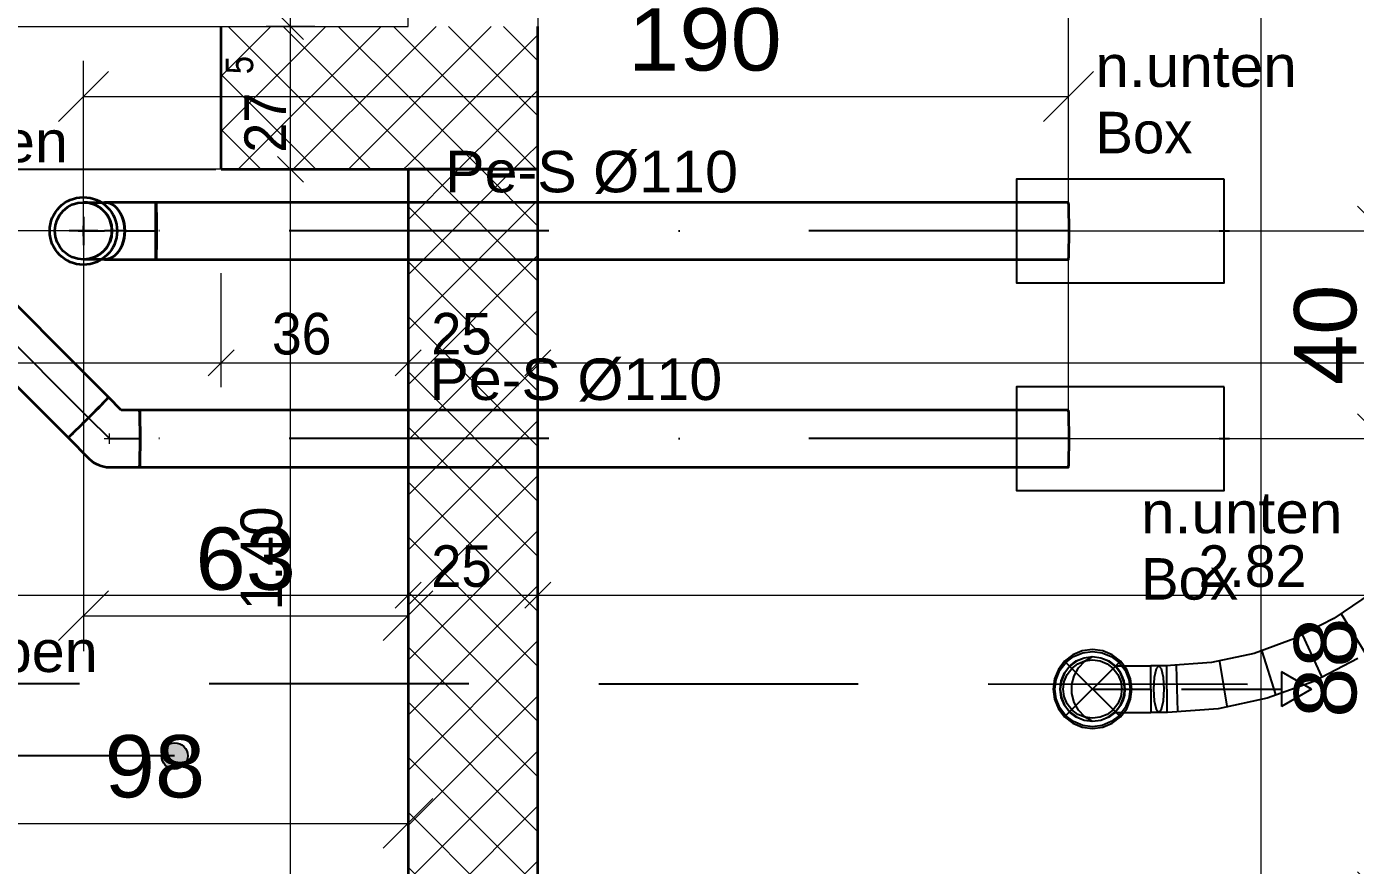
# Model space of a CAD drawing. Header units: millimetres. Extents: x -3497 to 2618, y -1809 to 2456.
# Drawn here: x 128.9 to 384.8, y 771.9 to 933.5 of the extents above; entities that cross this region are included whole.
import ezdxf
from ezdxf.enums import TextEntityAlignment as Align

# ---------------------------------------------------------------- set-up
doc = ezdxf.new("R2010")
doc.units = ezdxf.units.MM
doc.header["$LTSCALE"] = 100
doc.header["$PDMODE"] = 2
doc.header["$PDSIZE"] = 1
for name, pattern in [('DASHDOT', [1, 0.5, -0.25, 0, -0.25]), ('DASHED', [0.75, 0.5, -0.25]), ('HIDDENX2', [0.75, 0.5, -0.25])]:
    doc.linetypes.add(name, pattern=pattern)
for name, color, linetype, true_color in [('00_Anm.FP', 7, 'Continuous', 0x00c0ff), ('10-0.05 Solid', 1, 'Continuous', 0xff0000), ('10-0.10 Punktlinie', 9, 'Continuous', 0x808080), ('20-(100) Aussenwände', 7, 'Continuous', 0xc0c0c0), ('20-Beton', 9, 'Continuous', 0x808080), ('30-Text', 7, 'Continuous', 0xff8000), ('50-Sanitärapparate', 6, 'Continuous', 0xff00ff), ('50-Türen&Fenster', 9, 'Continuous', 0x808080), ('Bemaßung', 3, 'Continuous', 0x00ff00), ('Keine', 7, 'Continuous', 0xff8000), ('Layer242', 7, 'Continuous', 0xc0c0c0)]:
    doc.layers.add(name, color=color, linetype=linetype, true_color=true_color)
doc.layers.add('10-0.05 Strichpunkt', color=7, linetype='Continuous')
doc.styles.add('Arial', font='arial.ttf')
doc.dimstyles.new('ISO-25', dxfattribs={"dimtxt": 2.5, "dimasz": 2.5, "dimexe": 1.25, "dimexo": 0.625, "dimtad": 1, "dimtxsty": 'Standard', "dimcen": 2.5, "dimadec": 0, "dimazin": 0, "dimtfac": 1, "dimtmove": 0, "dimatfit": 3, "dimfxl": 0, "dimarcsym": 0})

# ---------------------------------------------------------------- blocks, each defined once
blk = doc.blocks.new('vER1Sym_110_nNn0234')
at = {"layer": '20-(100) Aussenwände', "color": 7, "linetype": 'DASHDOT', "lineweight": 25}
blk.add_point((359.56, 894.11), dxfattribs=at)
blk = doc.blocks.new('vER2Sym_150_nNn0235')
at = {"layer": '20-(100) Aussenwände', "color": 7, "linetype": 'DASHDOT', "lineweight": 25}
blk.add_point((139.81, 894.11), dxfattribs=at)
blk = doc.blocks.new('vEGuideLine_1385_nNn0236')
at = {"layer": '20-(100) Aussenwände', "color": 16, "linetype": 'Continuous', "lineweight": 13, "true_color": 0x800000}
blk.add_point((139.81, 894.11), dxfattribs=at)
blk = doc.blocks.new('vESBloc_047_nNn0237')
at = {"layer": '20-(100) Aussenwände', "color": 7, "linetype": 'HIDDENX2', "lineweight": 25}
blk.add_line((329.56, 899.61), (329.56, 888.61), dxfattribs=at)
at = {"layer": 'Layer242', "color": 7, "linetype": 'Continuous', "lineweight": 25}
for q in [(319.56, 904.11), (349.56, 904.11)]:
    blk.add_line((359.56, 904.11), q, dxfattribs=at)
blk.add_lwpolyline([(359.56, 904.11), (319.56, 904.11), (319.56, 884.11), (359.56, 884.11)], close=True, dxfattribs=at)
blk = doc.blocks.new('vEPipe_792_nNn0238')
at = {"layer": '20-(100) Aussenwände', "color": 7, "linetype": 'DASHDOT', "lineweight": 25}
blk.add_line((329.56, 894.11), (153.77, 894.11), dxfattribs=at)
at = {"layer": '20-(100) Aussenwände', "color": 22, "linetype": 'Continuous', "lineweight": 35, "true_color": 0xc03000}
blk.add_lwpolyline([(329.56, 899.61), (153.77, 899.61), (153.79, 899.57), (153.8, 899.42), (153.81, 899.19), (153.83, 898.88), (153.84, 898.48), (153.85, 898), (153.86, 897.46), (153.87, 896.86), (153.87, 896.22), (153.88, 895.54), (153.88, 894.83), (153.88, 894.11), (153.88, 893.39), (153.88, 892.69), (153.87, 892.01), (153.87, 891.36), (153.86, 890.76), (153.85, 890.22), (153.84, 889.75), (153.83, 889.35), (153.81, 889.03), (153.8, 888.8), (153.79, 888.66), (153.77, 888.61), (329.56, 888.61), (329.57, 888.65), (329.58, 888.79), (329.6, 889.03), (329.61, 889.34), (329.62, 889.74), (329.63, 890.22), (329.64, 890.76), (329.65, 891.36), (329.66, 892), (329.66, 892.68), (329.67, 893.39), (329.67, 894.11), (329.67, 894.82), (329.66, 895.53), (329.66, 896.21), (329.65, 896.86), (329.64, 897.46), (329.63, 898), (329.62, 898.47), (329.61, 898.87), (329.6, 899.19), (329.58, 899.42), (329.57, 899.56)], close=True, dxfattribs=at)
blk.add_lwpolyline([(329.56, 888.61), (329.57, 888.65), (329.58, 888.79), (329.6, 889.03), (329.61, 889.34), (329.62, 889.74), (329.63, 890.22), (329.64, 890.76), (329.65, 891.36), (329.66, 892), (329.66, 892.68), (329.67, 893.39), (329.67, 894.11), (329.67, 894.82), (329.66, 895.53), (329.66, 896.21), (329.65, 896.86), (329.64, 897.46), (329.63, 898), (329.62, 898.47), (329.61, 898.87), (329.6, 899.19), (329.58, 899.42), (329.57, 899.56), (329.56, 899.61)], dxfattribs=at)
blk = doc.blocks.new('vEBow_1483_nNn0239')
at = {"layer": '20-(100) Aussenwände', "color": 22, "linetype": 'Continuous', "lineweight": 35, "true_color": 0xc03000}
blk.add_line((153.77, 888.61), (153.77, 899.61), dxfattribs=at)
at = {"layer": '20-(100) Aussenwände', "color": 7, "linetype": 'DASHDOT', "lineweight": 25}
for q in [(143.9, 894.11), (153.77, 894.11)]:
    blk.add_line((147.99, 894.11), q, dxfattribs=at)
at = {"layer": '20-(100) Aussenwände', "color": 22, "linetype": 'Continuous', "lineweight": 35, "true_color": 0xc03000}
blk.add_lwpolyline([(143.9, 888.61), (153.77, 888.61), (153.77, 899.61), (143.9, 899.61), (144.4, 899.57), (144.9, 899.43), (145.38, 899.19), (145.84, 898.88), (146.26, 898.48), (146.65, 898), (146.98, 897.46), (147.26, 896.86), (147.49, 896.22), (147.65, 895.54), (147.75, 894.83), (147.79, 894.11), (147.75, 893.39), (147.65, 892.69), (147.49, 892.01), (147.26, 891.36), (146.98, 890.76), (146.65, 890.22), (146.26, 889.75), (145.84, 889.35), (145.38, 889.03), (144.9, 888.8), (144.4, 888.66)], close=True, dxfattribs=at)
blk = doc.blocks.new('vEBow_1484_nNn0240')
at = {"layer": '20-(100) Aussenwände', "color": 7, "linetype": 'DASHDOT', "lineweight": 25}
for p, q in [((139.81, 896.86), (139.81, 891.36)), ((142.56, 894.11), (137.06, 894.11)), ((139.81, 894.11), (143.9, 894.11))]:
    blk.add_line(p, q, dxfattribs=at)
at = {"layer": '20-(100) Aussenwände', "color": 22, "linetype": 'Continuous', "lineweight": 35, "true_color": 0xc03000}
blk.add_lwpolyline([(143.9, 888.61), (139.81, 888.61), (140.52, 888.66), (141.23, 888.8), (141.91, 889.03), (142.56, 889.35), (143.15, 889.75), (143.69, 890.22), (144.17, 890.76), (144.57, 891.36), (144.89, 892.01), (145.12, 892.69), (145.26, 893.39), (145.31, 894.11), (145.26, 894.83), (145.12, 895.54), (144.89, 896.22), (144.57, 896.86), (144.17, 897.46), (143.69, 898), (143.15, 898.48), (142.56, 898.88), (141.91, 899.19), (141.23, 899.43), (140.52, 899.57), (139.81, 899.61), (143.9, 899.61), (144.4, 899.57), (144.9, 899.43), (145.38, 899.19), (145.84, 898.88), (146.26, 898.48), (146.65, 898), (146.98, 897.46), (147.26, 896.86), (147.49, 896.22), (147.65, 895.54), (147.75, 894.83), (147.79, 894.11), (147.75, 893.39), (147.65, 892.69), (147.49, 892.01), (147.26, 891.36), (146.98, 890.76), (146.65, 890.22), (146.26, 889.75), (145.84, 889.35), (145.38, 889.03), (144.9, 888.8), (144.4, 888.66)], close=True, dxfattribs=at)
blk.add_lwpolyline([(143.9, 888.61), (144.4, 888.66), (144.9, 888.8), (145.38, 889.03), (145.84, 889.35), (146.26, 889.75), (146.65, 890.22), (146.98, 890.76), (147.26, 891.36), (147.49, 892.01), (147.65, 892.69), (147.75, 893.39), (147.79, 894.11), (147.75, 894.83), (147.65, 895.54), (147.49, 896.22), (147.26, 896.86), (146.98, 897.46), (146.65, 898), (146.26, 898.48), (145.84, 898.88), (145.38, 899.19), (144.9, 899.43), (144.4, 899.57), (143.9, 899.61)], dxfattribs=at)
blk = doc.blocks.new('vEMuffe_161_nNn0241')
at = {"layer": '20-(100) Aussenwände', "color": 7, "linetype": 'DASHDOT', "lineweight": 25}
for p, q in [((139.81, 896.86), (139.81, 891.36)), ((142.56, 894.11), (137.06, 894.11))]:
    blk.add_line(p, q, dxfattribs=at)
at = {"layer": '20-(100) Aussenwände', "color": 22, "linetype": 'Continuous', "lineweight": 35, "true_color": 0xc03000}
for radius in [6.5, 5.5, 5.5]:
    blk.add_circle((139.81, 894.11), radius, dxfattribs=at)
blk = doc.blocks.new('vER1Sym_111_nNn0242')
at = {"layer": '20-(100) Aussenwände', "color": 7, "linetype": 'DASHDOT', "lineweight": 25}
blk.add_point((359.56, 854.11), dxfattribs=at)
blk = doc.blocks.new('vEGuideLine_1389_nNn0244')
at = {"layer": '20-(100) Aussenwände', "color": 16, "linetype": 'Continuous', "lineweight": 13, "true_color": 0x800000}
blk.add_point((144.82, 854.11), dxfattribs=at)
blk = doc.blocks.new('vESBloc_048_nNn0246')
at = {"layer": '20-(100) Aussenwände', "color": 7, "linetype": 'HIDDENX2', "lineweight": 25}
blk.add_line((329.56, 859.61), (329.56, 848.61), dxfattribs=at)
at = {"layer": 'Layer242', "color": 7, "linetype": 'Continuous', "lineweight": 25}
for q in [(319.56, 864.11), (349.56, 864.11)]:
    blk.add_line((359.56, 864.11), q, dxfattribs=at)
blk.add_lwpolyline([(359.56, 864.11), (319.56, 864.11), (319.56, 844.11), (359.56, 844.11)], close=True, dxfattribs=at)
blk = doc.blocks.new('vEPipe_794_nNn0247')
at = {"layer": '20-(100) Aussenwände', "color": 7, "linetype": 'DASHDOT', "lineweight": 25}
blk.add_line((329.56, 854.11), (150.61, 854.11), dxfattribs=at)
at = {"layer": '20-(100) Aussenwände', "color": 22, "linetype": 'Continuous', "lineweight": 35, "true_color": 0xc03000}
blk.add_lwpolyline([(329.56, 859.61), (150.61, 859.61), (150.62, 859.56), (150.64, 859.42), (150.65, 859.19), (150.66, 858.87), (150.68, 858.47), (150.69, 858), (150.7, 857.45), (150.7, 856.86), (150.71, 856.21), (150.71, 855.53), (150.72, 854.82), (150.72, 854.11), (150.72, 853.39), (150.71, 852.68), (150.71, 852), (150.7, 851.36), (150.7, 850.76), (150.69, 850.22), (150.68, 849.74), (150.66, 849.34), (150.65, 849.02), (150.64, 848.79), (150.62, 848.65), (150.61, 848.61), (329.56, 848.61), (329.57, 848.65), (329.58, 848.79), (329.6, 849.02), (329.61, 849.34), (329.62, 849.74), (329.63, 850.22), (329.64, 850.76), (329.65, 851.36), (329.66, 852), (329.66, 852.68), (329.67, 853.39), (329.67, 854.11), (329.67, 854.82), (329.66, 855.53), (329.66, 856.21), (329.65, 856.86), (329.64, 857.45), (329.63, 858), (329.62, 858.47), (329.61, 858.87), (329.6, 859.19), (329.58, 859.42), (329.57, 859.56)], close=True, dxfattribs=at)
blk.add_lwpolyline([(329.56, 848.61), (329.57, 848.65), (329.58, 848.79), (329.6, 849.02), (329.61, 849.34), (329.62, 849.74), (329.63, 850.22), (329.64, 850.76), (329.65, 851.36), (329.66, 852), (329.66, 852.68), (329.67, 853.39), (329.67, 854.11), (329.67, 854.82), (329.66, 855.53), (329.66, 856.21), (329.65, 856.86), (329.64, 857.45), (329.63, 858), (329.62, 858.47), (329.61, 858.87), (329.6, 859.19), (329.58, 859.42), (329.57, 859.56), (329.56, 859.61)], dxfattribs=at)
blk = doc.blocks.new('vEBow_1490_nNn0248')
at = {"layer": '20-(100) Aussenwände', "color": 7, "linetype": 'DASHDOT', "lineweight": 25}
for q in [(140.73, 858.2), (150.61, 854.11)]:
    blk.add_line((144.82, 854.11), q, dxfattribs=at)
at = {"layer": '20-(100) Aussenwände', "color": 22, "linetype": 'Continuous', "lineweight": 35, "true_color": 0xc03000}
blk.add_lwpolyline([(147.1, 859.61), (144.62, 862.09), (144.6, 862.04), (144.51, 861.94), (144.35, 861.77), (144.13, 861.54), (143.85, 861.25), (143.52, 860.91), (143.15, 860.52), (142.73, 860.09), (142.27, 859.63), (141.79, 859.15), (141.3, 858.65), (140.79, 858.14), (140.28, 857.63), (139.78, 857.14), (139.3, 856.66), (138.84, 856.2), (138.41, 855.79), (138.02, 855.41), (137.68, 855.08), (137.39, 854.8), (137.16, 854.58), (136.99, 854.43), (136.89, 854.33), (136.85, 854.31), (140.94, 850.22, 0.198938), (144.82, 848.61), (150.61, 848.61), (150.62, 848.65), (150.64, 848.79), (150.65, 849.02), (150.66, 849.34), (150.68, 849.74), (150.69, 850.22), (150.7, 850.76), (150.7, 851.36), (150.71, 852), (150.71, 852.68), (150.72, 853.39), (150.72, 854.11), (150.72, 854.82), (150.71, 855.53), (150.71, 856.21), (150.7, 856.86), (150.7, 857.45), (150.69, 858), (150.68, 858.47), (150.66, 858.87), (150.65, 859.19), (150.64, 859.42), (150.62, 859.56), (150.61, 859.61)], format="xyb", close=True, dxfattribs=at)
blk.add_lwpolyline([(150.61, 848.61), (150.62, 848.65), (150.64, 848.79), (150.65, 849.02), (150.66, 849.34), (150.68, 849.74), (150.69, 850.22), (150.7, 850.76), (150.7, 851.36), (150.71, 852), (150.71, 852.68), (150.72, 853.39), (150.72, 854.11), (150.72, 854.82), (150.71, 855.53), (150.71, 856.21), (150.7, 856.86), (150.7, 857.45), (150.69, 858), (150.68, 858.47), (150.66, 858.87), (150.65, 859.19), (150.64, 859.42), (150.62, 859.56), (150.61, 859.61)], dxfattribs=at)
blk = doc.blocks.new('vEPipe_795_nNn0249')
at = {"layer": '20-(100) Aussenwände', "color": 7, "linetype": 'DASHDOT', "lineweight": 25}
blk.add_line((140.73, 858.2), (114.69, 884.24), dxfattribs=at)
at = {"layer": '20-(100) Aussenwände', "color": 22, "linetype": 'Continuous', "lineweight": 35, "true_color": 0xc03000}
blk.add_lwpolyline([(144.62, 862.09), (118.58, 888.13), (118.56, 888.08), (118.47, 887.97), (118.32, 887.8), (118.1, 887.57), (117.83, 887.28), (117.5, 886.93), (117.12, 886.54), (116.71, 886.11), (116.25, 885.65), (115.78, 885.17), (115.28, 884.67), (114.77, 884.16), (114.26, 883.65), (113.76, 883.16), (113.28, 882.68), (112.82, 882.23), (112.39, 881.81), (112, 881.43), (111.66, 881.1), (111.36, 880.83), (111.13, 880.61), (110.96, 880.46), (110.85, 880.37), (110.8, 880.35), (136.85, 854.31), (136.89, 854.33), (137, 854.42), (137.17, 854.57), (137.41, 854.79), (137.7, 855.06), (138.04, 855.39), (138.43, 855.77), (138.86, 856.18), (139.32, 856.64), (139.8, 857.12), (140.3, 857.61), (140.81, 858.12), (141.32, 858.63), (141.82, 859.13), (142.29, 859.61), (142.75, 860.07), (143.16, 860.5), (143.54, 860.89), (143.87, 861.23), (144.14, 861.53), (144.36, 861.76), (144.51, 861.93), (144.6, 862.04)], close=True, dxfattribs=at)
blk.add_lwpolyline([(136.85, 854.31), (136.89, 854.33), (137, 854.42), (137.17, 854.57), (137.41, 854.79), (137.7, 855.06), (138.04, 855.39), (138.43, 855.77), (138.86, 856.18), (139.32, 856.64), (139.8, 857.12), (140.3, 857.61), (140.81, 858.12), (141.32, 858.63), (141.82, 859.13), (142.29, 859.61), (142.75, 860.07), (143.16, 860.5), (143.54, 860.89), (143.87, 861.23), (144.14, 861.53), (144.36, 861.76), (144.51, 861.93), (144.6, 862.04), (144.62, 862.09)], dxfattribs=at)
blk = doc.blocks.new('*D338')
at = {"layer": '10-0.05 Strichpunkt', "color": 6, "linetype": 'Continuous', "lineweight": 13, "true_color": 0xff00ff}
for p, q in [((385.2, 858.91), (394.8, 849.31)), ((329.56, 854.11), (396.86, 854.11)), ((390, 765.85), (390, 854.11)), ((394.8, 761.05), (385.2, 770.65)), ((383.21, 765.85), (396.86, 765.85))]:
    blk.add_line(p, q, dxfattribs=at)
at = {"layer": '10-0.05 Strichpunkt', "color": 6, "linetype": 'Continuous', "lineweight": 13, "true_color": 0xff00ff, "style": 'Arial', "width": 1.03866}
blk.add_text('88', height=12, rotation=90, dxfattribs=at).set_placement((385, 800.31), (385, 819.65), align=Align.FIT)
blk = doc.blocks.new('_Oblique')
at = {"color": 0, "linetype": 'ByBlock', "lineweight": -2}
blk.add_line((-0.5, -0.5), (0.5, 0.5), dxfattribs=at)
blk = doc.blocks.new('*D339')
at = {"layer": '10-0.05 Strichpunkt', "color": 6, "linetype": 'Continuous', "lineweight": 13, "true_color": 0xff00ff}
for p, q in [((385.2, 898.91), (394.8, 889.31)), ((329.56, 894.11), (396.86, 894.11)), ((390, 854.11), (390, 894.11)), ((394.8, 849.31), (385.2, 858.91)), ((329.56, 854.11), (396.86, 854.11))]:
    blk.add_line(p, q, dxfattribs=at)
at = {"layer": '10-0.05 Strichpunkt', "color": 6, "linetype": 'Continuous', "lineweight": 13, "true_color": 0xff00ff, "style": 'Arial', "width": 1.03866}
blk.add_text('40', height=12, rotation=90, dxfattribs=at).set_placement((385, 864.43), (385, 883.78), align=Align.FIT)
blk = doc.blocks.new('*D340')
at = {"layer": '10-0.05 Strichpunkt', "color": 6, "linetype": 'Continuous', "lineweight": 13, "true_color": 0xff00ff}
for p, q in [((84.8, 901.08), (75.2, 910.68)), ((165.33, 905.88), (73.14, 905.88)), ((80, 905.88), (80, 894.11)), ((80, 905.88), (80, 905.88)), ((75.2, 898.91), (84.8, 889.31)), ((139.81, 894.11), (73.14, 894.11)), ((80, 894.11), (80, 894.11))]:
    blk.add_line(p, q, dxfattribs=at)
at = {"layer": '10-0.05 Strichpunkt', "color": 6, "linetype": 'Continuous', "lineweight": 13, "true_color": 0xff00ff, "style": 'Arial', "width": 1.03866}
blk.add_text('12', height=12, rotation=90, dxfattribs=at).set_placement((75, 890.32), (75, 909.67), align=Align.FIT)
blk = doc.blocks.new('*D341')
at = {"layer": '10-0.05 Strichpunkt', "color": 6, "linetype": 'Continuous', "lineweight": 13, "true_color": 0xff00ff}
for p, q in [((104.82, 894.11), (104.82, 773.14)), ((202.33, 828.71), (202.33, 773.14)), ((100.02, 775.2), (109.62, 784.8)), ((207.13, 784.8), (197.53, 775.2)), ((104.82, 780), (202.33, 780))]:
    blk.add_line(p, q, dxfattribs=at)
at = {"layer": '10-0.05 Strichpunkt', "color": 6, "linetype": 'Continuous', "lineweight": 13, "true_color": 0xff00ff, "style": 'Arial', "width": 1.03866}
blk.add_text('98', height=12, dxfattribs=at).set_placement((143.9, 785), (163.25, 785), align=Align.FIT)
blk = doc.blocks.new('*D342')
at = {"layer": '10-0.05 Strichpunkt', "color": 6, "linetype": 'Continuous', "lineweight": 13, "true_color": 0xff00ff}
for p, q in [((139.81, 894.11), (139.81, 813.14)), ((202.33, 838.24), (202.33, 813.14)), ((135.01, 815.2), (144.61, 824.8)), ((207.13, 824.8), (197.53, 815.2)), ((139.81, 820), (202.33, 820))]:
    blk.add_line(p, q, dxfattribs=at)
at = {"layer": '10-0.05 Strichpunkt', "color": 6, "linetype": 'Continuous', "lineweight": 13, "true_color": 0xff00ff, "style": 'Arial', "width": 1.03866}
blk.add_text('63', height=12, dxfattribs=at).set_placement((161.4, 825), (180.74, 825), align=Align.FIT)
blk = doc.blocks.new('*D343')
at = {"layer": '10-0.05 Strichpunkt', "color": 6, "linetype": 'Continuous', "lineweight": 13, "true_color": 0xff00ff}
for p, q in [((139.81, 894.11), (139.81, 926.86)), ((329.56, 894.11), (329.56, 926.86)), ((135.01, 915.2), (144.61, 924.8)), ((334.36, 924.8), (324.76, 915.2)), ((139.81, 920), (329.56, 920))]:
    blk.add_line(p, q, dxfattribs=at)
at = {"layer": '10-0.05 Strichpunkt', "color": 6, "linetype": 'Continuous', "lineweight": 13, "true_color": 0xff00ff, "style": 'Arial', "width": 1.060137}
blk.add_text('190', height=12, dxfattribs=at).set_placement((244.71, 925), (274.33, 925), align=Align.FIT)
blk = doc.blocks.new('*D344')
at = {"layer": '10-0.05 Strichpunkt', "color": 6, "linetype": 'Continuous', "lineweight": 13, "true_color": 0xff00ff}
for p, q in [((100.02, 935.2), (109.62, 944.8)), ((104.82, 894.11), (104.82, 946.86)), ((334.36, 944.8), (324.76, 935.2)), ((329.56, 854.11), (329.56, 946.86)), ((104.82, 940), (329.56, 940))]:
    blk.add_line(p, q, dxfattribs=at)
at = {"layer": '10-0.05 Strichpunkt', "color": 6, "linetype": 'Continuous', "lineweight": 13, "true_color": 0xff00ff, "style": 'Arial', "width": 1.060137}
blk.add_text('225', height=12, dxfattribs=at).set_placement((232.75, 945), (262.36, 945), align=Align.FIT)
blk = doc.blocks.new('*X609')
at = {"layer": '10-0.05 Solid', "color": 18, "linetype": 'Continuous', "lineweight": 13, "true_color": 0x000000}
for p, q in [((202.34, 885.66), (222.66, 905.98)), ((202.34, 896.26), (212.05, 905.98)), ((227.34, 884.44), (205.81, 905.98)), ((227.34, 895.05), (216.41, 905.98)), ((227.34, 905.65), (227.02, 905.98)), ((202.34, 875.05), (227.34, 900.05)), ((227.34, 873.84), (202.34, 898.84)), ((202.34, 864.44), (227.34, 889.44)), ((227.34, 863.23), (202.34, 888.23)), ((202.34, 853.84), (227.34, 878.84)), ((227.34, 852.62), (202.34, 877.62)), ((202.34, 843.23), (227.34, 868.23)), ((227.34, 842.02), (202.34, 867.02)), ((202.34, 832.62), (227.34, 857.62)), ((227.34, 831.41), (202.34, 856.41)), ((202.34, 822.02), (227.34, 847.02)), ((227.34, 820.8), (202.34, 845.8)), ((202.34, 811.41), (227.34, 836.41)), ((227.34, 810.2), (202.34, 835.2)), ((202.34, 800.81), (227.34, 825.81)), ((227.34, 799.59), (202.34, 824.59)), ((202.34, 790.2), (227.34, 815.2)), ((227.34, 788.98), (202.34, 813.98)), ((202.34, 779.59), (227.34, 804.59)), ((227.34, 778.38), (202.34, 803.38)), ((202.34, 768.99), (227.34, 793.99)), ((227.34, 767.77), (202.34, 792.77)), ((209.82, 765.85), (227.34, 783.38)), ((218.65, 765.85), (202.34, 782.16)), ((208.05, 765.85), (202.34, 771.56)), ((220.42, 765.85), (227.34, 772.77))]:
    blk.add_line(p, q, dxfattribs=at)
blk = doc.blocks.new('*X611')
at = {"layer": '10-0.05 Solid', "color": 18, "linetype": 'Continuous', "lineweight": 13, "true_color": 0x000000}
for p, q in [((204.91, 930.65), (207.73, 933.48)), ((209.96, 925.1), (218.34, 933.48)), ((227.34, 916.26), (210.13, 933.48)), ((215.01, 919.54), (227.34, 931.87)), ((227.34, 926.87), (220.73, 933.48)), ((220.06, 913.98), (227.34, 921.26)), ((225.11, 908.43), (227.34, 910.66))]:
    blk.add_line(p, q, dxfattribs=at)
blk = doc.blocks.new('*X612')
at = {"layer": '10-0.05 Solid', "color": 18, "linetype": 'Continuous', "lineweight": 13, "true_color": 0x000000}
for p, q in [((202.34, 928.08), (204.91, 930.65)), ((227.02, 905.98), (202.34, 930.65)), ((202.34, 917.48), (209.96, 925.1)), ((216.41, 905.98), (202.34, 920.05)), ((202.34, 906.87), (215.01, 919.54)), ((212.05, 905.98), (220.06, 913.98)), ((205.81, 905.98), (202.34, 909.44)), ((222.66, 905.98), (225.11, 908.43))]:
    blk.add_line(p, q, dxfattribs=at)
blk = doc.blocks.new('*X613')
at = {"layer": '10-0.05 Solid', "color": 18, "linetype": 'Continuous', "lineweight": 13, "true_color": 0x000000}
for p, q in [((166.34, 913.3), (186.52, 933.48)), ((166.34, 923.9), (175.92, 933.48)), ((195.2, 905.98), (167.7, 933.48)), ((169.63, 905.98), (197.13, 933.48)), ((202.34, 909.44), (178.31, 933.48)), ((202.34, 920.05), (188.91, 933.48)), ((202.34, 930.65), (199.52, 933.48)), ((180.23, 905.98), (202.34, 928.08)), ((184.59, 905.98), (166.34, 924.23)), ((190.84, 905.98), (202.34, 917.48)), ((173.99, 905.98), (166.34, 913.62)), ((201.45, 905.98), (202.34, 906.87))]:
    blk.add_line(p, q, dxfattribs=at)
blk = doc.blocks.new('AnonymMegaMac_nNn0937')
at = {"layer": '20-Beton', "color": 8, "linetype": 'Continuous', "lineweight": 13, "true_color": 0x808080}
blk.add_line((366.64, 765.86), (366.66, 1130.97), dxfattribs=at)
blk = doc.blocks.new('AnonymMegaMac_nNn0938')
at = {"layer": '20-Beton', "color": 8, "linetype": 'Continuous', "lineweight": 13, "true_color": 0x808080}
blk.add_line((366.64, 765.86), (366.66, 1130.97), dxfattribs=at)
blk = doc.blocks.new('AnonymMegaMac_nNn01003')
at = {"layer": '20-Beton', "color": 8, "linetype": 'Continuous', "lineweight": 13, "true_color": 0x808080}
for p, q in [((202.34, 819.28), (202.34, 828.66)), ((204.84, 826.47), (199.84, 821.47)), ((-112.67, 823.97), (202.34, 823.97))]:
    blk.add_line(p, q, dxfattribs=at)
blk = doc.blocks.new('AnonymMegaMac_nNn01004')
at = {"layer": '20-Beton', "color": 8, "linetype": 'Continuous', "lineweight": 13, "true_color": 0x808080}
for p, q in [((202.34, 819.28), (202.34, 828.66)), ((227.34, 819.28), (227.34, 828.66)), ((204.84, 826.47), (199.84, 821.47)), ((229.84, 826.47), (224.84, 821.47)), ((202.34, 823.97), (227.34, 823.97))]:
    blk.add_line(p, q, dxfattribs=at)
at = {"layer": '20-Beton', "color": 8, "linetype": 'Continuous', "lineweight": 18, "true_color": 0x808080, "style": 'Arial', "width": 0.9375}
blk.add_text('25', height=8, dxfattribs=at).set_placement((206.81, 825.56), (218.45, 825.56), align=Align.FIT)
blk = doc.blocks.new('AnonymMegaMac_nNn01005')
at = {"layer": '20-Beton', "color": 8, "linetype": 'Continuous', "lineweight": 13, "true_color": 0x808080}
for p, q in [((227.34, 819.28), (227.34, 828.66)), ((229.84, 826.47), (224.84, 821.47)), ((227.34, 823.97), (509.34, 823.97))]:
    blk.add_line(p, q, dxfattribs=at)
at = {"layer": '20-Beton', "color": 8, "linetype": 'Continuous', "lineweight": 18, "true_color": 0x808080, "style": 'Arial', "width": 0.957658}
blk.add_text('2.82', height=8, dxfattribs=at).set_placement((354.59, 825.56), (375.39, 825.56), align=Align.FIT)
blk = doc.blocks.new('AnonymMegaMac_nNn01026')
at = {"layer": '20-Beton', "color": 8, "linetype": 'Continuous', "lineweight": 13, "true_color": 0x808080}
for p, q in [((42.34, 864.04), (42.34, 885.98)), ((44.84, 871.23), (39.84, 866.23)), ((168.84, 871.23), (163.84, 866.23)), ((42.34, 868.73), (166.34, 868.73))]:
    blk.add_line(p, q, dxfattribs=at)
at = {"layer": '20-Beton', "color": 8, "linetype": 'Continuous', "lineweight": 18, "true_color": 0x808080, "style": 'Arial', "width": 0.919367}
blk.add_text('1.24', height=8, dxfattribs=at).set_placement((89.48, 870.15), (109.45, 870.15), align=Align.FIT)
blk = doc.blocks.new('AnonymMegaMac_nNn01027')
at = {"layer": '20-Beton', "color": 8, "linetype": 'Continuous', "lineweight": 13, "true_color": 0x808080}
for p, q in [((166.34, 864.04), (166.34, 885.98)), ((202.34, 864.04), (202.34, 885.98)), ((168.84, 871.23), (163.84, 866.23)), ((204.84, 871.23), (199.84, 866.23)), ((42.34, 868.73), (166.34, 868.73)), ((166.34, 868.73), (202.34, 868.73))]:
    blk.add_line(p, q, dxfattribs=at)
at = {"layer": '20-Beton', "color": 8, "linetype": 'Continuous', "lineweight": 18, "true_color": 0x808080, "style": 'Arial', "width": 0.921392}
blk.add_text('36', height=8, dxfattribs=at).set_placement((176.13, 870.32), (187.57, 870.32), align=Align.FIT)
blk = doc.blocks.new('AnonymMegaMac_nNn01028')
at = {"layer": '20-Beton', "color": 8, "linetype": 'Continuous', "lineweight": 13, "true_color": 0x808080}
for p, q in [((227.34, 864.04), (227.34, 885.98)), ((204.84, 871.23), (199.84, 866.23)), ((229.84, 871.23), (224.84, 866.23)), ((202.34, 868.73), (227.34, 868.73))]:
    blk.add_line(p, q, dxfattribs=at)
at = {"layer": '20-Beton', "color": 8, "linetype": 'Continuous', "lineweight": 18, "true_color": 0x808080, "style": 'Arial', "width": 0.9375}
blk.add_text('25', height=8, dxfattribs=at).set_placement((206.81, 870.32), (218.45, 870.32), align=Align.FIT)
blk = doc.blocks.new('AnonymMegaMac_nNn01029')
at = {"layer": '20-Beton', "color": 8, "linetype": 'Continuous', "lineweight": 13, "true_color": 0x808080}
for p, q in [((227.34, 864.04), (227.34, 885.98)), ((229.84, 871.23), (224.84, 866.23)), ((227.34, 868.73), (1067.37, 868.73))]:
    blk.add_line(p, q, dxfattribs=at)
blk = doc.blocks.new('AnonymMegaMac_nNn01126')
at = {"layer": '20-Beton', "color": 8, "linetype": 'Continuous', "lineweight": 13, "true_color": 0x808080}
for p, q in [((177.17, 908.48), (182.17, 903.48)), ((184.36, 905.98), (174.98, 905.98)), ((179.67, 765.85), (179.67, 905.98)), ((177.17, 768.35), (182.17, 763.35)), ((184.36, 765.85), (174.98, 765.85))]:
    blk.add_line(p, q, dxfattribs=at)
at = {"layer": '20-Beton', "color": 8, "linetype": 'Continuous', "lineweight": 18, "true_color": 0x808080, "style": 'Arial', "width": 0.919367}
blk.add_text('1.40', height=8, rotation=90, dxfattribs=at).set_placement((178.08, 821.05), (178.08, 841.02), align=Align.FIT)
blk = doc.blocks.new('AnonymMegaMac_nNn01127')
at = {"layer": '20-Beton', "color": 8, "linetype": 'Continuous', "lineweight": 13, "true_color": 0x808080}
for p, q in [((177.17, 935.98), (182.17, 930.98)), ((184.36, 933.48), (174.98, 933.48)), ((179.67, 905.98), (179.67, 933.48)), ((177.17, 908.48), (182.17, 903.48)), ((184.36, 905.98), (174.98, 905.98))]:
    blk.add_line(p, q, dxfattribs=at)
at = {"layer": '20-Beton', "color": 8, "linetype": 'Continuous', "lineweight": 18, "true_color": 0x808080, "style": 'Arial'}
for s, height, width, p, p2 in [('5', 5.28, 0.853093, (172.51, 924.31), (172.51, 927.81)), ('27', 8, 0.932345, (178.82, 909.17), (178.82, 920.75))]:
    blk.add_text(s, height=height, rotation=90, dxfattribs=dict(at, width=width)).set_placement(p, p2, align=Align.FIT)
blk = doc.blocks.new('AnonymMegaMac_nNn01128')
at = {"layer": '20-Beton', "color": 8, "linetype": 'Continuous', "lineweight": 13, "true_color": 0x808080}
for p, q in [((177.17, 1130.98), (182.17, 1125.98)), ((184.36, 1128.48), (174.98, 1128.48)), ((179.67, 933.48), (179.67, 1128.48)), ((177.17, 935.98), (182.17, 930.98)), ((184.36, 933.48), (174.98, 933.48))]:
    blk.add_line(p, q, dxfattribs=at)
at = {"layer": '20-Beton', "color": 8, "linetype": 'Continuous', "lineweight": 18, "true_color": 0x808080, "style": 'Arial', "width": 0.923417}
blk.add_text('1.95', height=8, rotation=90, dxfattribs=at).set_placement((178.08, 1016.11), (178.08, 1036.17), align=Align.FIT)

msp = doc.modelspace()

# ---------------------------------------------------------------- hatches: boundary and pattern name
at = {"layer": '10-0.05 Strichpunkt', "linetype": 'Continuous', "lineweight": 25, "true_color": 0xff8000}
msp.add_hatch(color=30, dxfattribs=at).paths.add_polyline_path([(159.89, 793, 1), (154.84, 793, 1)], flags=0)

# ---------------------------------------------------------------- linework, layer by layer
at = {"layer": '00_Anm.FP', "color": 140, "linetype": 'DASHED', "lineweight": 25, "true_color": 0x00c0ff}
for p, q in [((330.38, 812.45), (328.81, 811.24)), ((332.21, 813.21), (330.38, 812.45)), ((331.05, 811.28), (332.56, 811.9)), ((332.57, 811.85), (331.08, 811.23)), ((334.18, 813.46), (332.21, 813.21)), ((332.56, 811.9), (334.18, 812.11)), ((334.18, 812.06), (332.57, 811.85)), ((332.72, 811.3), (334.18, 811.49)), ((336.15, 813.21), (334.18, 813.46)), ((334.18, 812.11), (335.8, 811.9)), ((335.78, 811.85), (334.18, 812.06)), ((334.18, 811.49), (335.64, 811.3)), ((337.28, 811.23), (335.78, 811.85)), ((335.8, 811.9), (337.3, 811.28)), ((337.98, 812.45), (336.15, 813.21)), ((339.55, 811.24), (337.98, 812.45)), ((327.6, 809.66), (326.84, 807.83)), ((328.81, 811.24), (327.6, 809.66)), ((328.14, 807.48), (328.77, 808.99)), ((328.81, 808.96), (328.19, 807.47)), ((328.77, 808.99), (329.76, 810.28)), ((328.81, 800.49), (339.55, 811.24)), ((328.81, 811.24), (339.55, 800.49)), ((329.8, 810.25), (328.81, 808.96)), ((329.31, 808.68), (330.2, 809.84)), ((329.76, 810.28), (331.05, 811.28)), ((331.08, 811.23), (329.8, 810.25)), ((330.2, 809.84), (331.37, 810.74)), ((331.37, 810.74), (332.72, 811.3)), ((335.64, 811.3), (336.99, 810.74)), ((336.99, 810.74), (338.16, 809.84)), ((338.56, 810.25), (337.28, 811.23)), ((337.3, 811.28), (338.6, 810.28)), ((338.16, 809.84), (339.05, 808.68)), ((339.55, 808.96), (338.56, 810.25)), ((338.6, 810.28), (339.59, 808.99)), ((340.76, 809.66), (339.55, 811.24)), ((340.17, 807.47), (339.55, 808.96)), ((339.59, 808.99), (340.22, 807.48)), ((341.52, 807.83), (340.76, 809.66)), ((326.84, 807.83), (326.58, 805.86)), ((327.93, 805.86), (328.14, 807.48)), ((328.19, 807.47), (327.98, 805.86)), ((328.55, 805.86), (328.75, 807.32)), ((328.75, 807.32), (329.31, 808.68)), ((339.05, 808.68), (339.61, 807.32)), ((339.61, 807.32), (339.8, 805.86)), ((340.38, 805.86), (340.17, 807.47)), ((340.22, 807.48), (340.43, 805.86)), ((341.78, 805.86), (341.52, 807.83)), ((326.58, 805.86), (326.84, 803.9)), ((326.84, 803.9), (327.6, 802.06)), ((328.14, 804.25), (327.93, 805.86)), ((327.98, 805.86), (328.19, 804.26)), ((328.77, 802.74), (328.14, 804.25)), ((328.19, 804.26), (328.81, 802.76)), ((328.75, 804.41), (328.55, 805.86)), ((329.31, 803.05), (328.75, 804.41)), ((339.61, 804.41), (339.05, 803.05)), ((339.55, 802.76), (340.17, 804.26)), ((340.22, 804.25), (339.59, 802.74)), ((339.8, 805.86), (339.61, 804.41)), ((340.17, 804.26), (340.38, 805.86)), ((340.43, 805.86), (340.22, 804.25)), ((340.76, 802.06), (341.52, 803.9)), ((341.52, 803.9), (341.78, 805.86)), ((327.6, 802.06), (328.81, 800.49)), ((329.76, 801.44), (328.77, 802.74)), ((328.81, 802.76), (329.8, 801.48)), ((330.2, 801.89), (329.31, 803.05)), ((331.05, 800.45), (329.76, 801.44)), ((329.8, 801.48), (331.08, 800.49)), ((331.37, 800.99), (330.2, 801.89)), ((338.16, 801.89), (336.99, 800.99)), ((337.28, 800.49), (338.56, 801.48)), ((338.6, 801.44), (337.3, 800.45)), ((339.05, 803.05), (338.16, 801.89)), ((338.56, 801.48), (339.55, 802.76)), ((339.59, 802.74), (338.6, 801.44)), ((339.55, 800.49), (340.76, 802.06)), ((328.81, 800.49), (330.38, 799.28)), ((330.38, 799.28), (332.21, 798.52)), ((332.56, 799.83), (331.05, 800.45)), ((331.08, 800.49), (332.57, 799.88)), ((332.72, 800.43), (331.37, 800.99)), ((334.18, 799.61), (332.56, 799.83)), ((332.57, 799.88), (334.18, 799.66)), ((334.18, 800.24), (332.72, 800.43)), ((335.64, 800.43), (334.18, 800.24)), ((334.18, 799.66), (335.78, 799.88)), ((335.8, 799.83), (334.18, 799.61)), ((336.99, 800.99), (335.64, 800.43)), ((335.78, 799.88), (337.28, 800.49)), ((337.3, 800.45), (335.8, 799.83)), ((336.15, 798.52), (337.98, 799.28)), ((337.98, 799.28), (339.55, 800.49)), ((332.21, 798.52), (334.18, 798.26)), ((334.18, 798.26), (336.15, 798.52))]:
    msp.add_line(p, q, dxfattribs=at)
at = {"layer": '10-0.05 Strichpunkt', "color": 30, "linetype": 'Continuous', "lineweight": 25, "true_color": 0xff8000}
msp.add_circle((157.37, 793), 2.53, dxfattribs=at)
at = {"layer": '10-0.10 Punktlinie', "color": 8, "linetype": 'Continuous', "lineweight": 13, "true_color": 0x808080}
msp.add_lwpolyline([(227.34, 1130.98), (227.34, 740.85), (1067.37, 740.85), (1067.37, 1035.86), (1017.37, 1035.86), (1017.37, 1165.86), (791.34, 1165.86), (791.34, 1130.98)], close=True, dxfattribs=at)
at = {"layer": '30-Text', "color": 30, "linetype": 'DASHED', "lineweight": 25, "true_color": 0xff8000}
msp.add_lwpolyline([(-435.94, 807.3), (560.37, 806.71, 0.414214), (570.37, 816.71), (570.37, 925.55)], format="xyb", dxfattribs=at)
msp.add_lwpolyline([(157.37, 793), (-435.94, 793.59)], dxfattribs=at)
at = {"layer": '50-Sanitärapparate', "color": 8, "linetype": 'Continuous', "lineweight": 13, "true_color": 0x808080}
for points in [[(42.34, 933.48), (202.34, 933.48), (202.34, 1128.48), (42.34, 1128.48)], [(-112.67, 765.85), (202.34, 765.85), (202.34, 905.98), (17.34, 905.98), (17.34, 948.89), (-112.66, 948.89), (-112.66, 905.98), (-112.67, 905.98)]]:
    msp.add_lwpolyline(points, close=True, dxfattribs=at)
at = {"layer": '50-Türen&Fenster', "color": 8, "linetype": 'Continuous', "lineweight": 35, "true_color": 0x808080}
for points in [[(166.34, 905.98), (166.34, 933.48)], [(227.34, 905.98), (227.34, 933.48)], [(166.34, 905.98), (227.34, 905.98)], [(202.34, 905.98), (202.34, 765.85)], [(227.34, 905.98), (202.34, 905.98)], [(227.34, 765.85), (227.34, 905.98)]]:
    msp.add_lwpolyline(points, dxfattribs=at)
at = {"layer": 'Bemaßung', "color": 140, "linetype": 'DASHED', "lineweight": 25, "true_color": 0x00c0ff}
for p, q in [((370.58, 809.2), (370.58, 802.53)), ((376.35, 805.86), (370.58, 809.2)), ((351.35, 805.86), (370.58, 805.86)), ((376.35, 805.86), (370.58, 802.53))]:
    msp.add_line(p, q, dxfattribs=at)
at = {"layer": 'Keine', "color": 140, "linetype": 'DASHED', "lineweight": 25, "true_color": 0x00c0ff}
for p, q in [((387.88, 824.31), (380.69, 819.46)), ((380.69, 819.46), (373.17, 815.58)), ((386.72, 812.86), (382.11, 820.27)), ((373.17, 815.58), (365.32, 812.73)), ((378.37, 808.31), (374.68, 816.22)), ((329.05, 810.99), (330.55, 812.14)), ((330.55, 812.14), (332.3, 812.87)), ((331.05, 811.28), (332.56, 811.9)), ((332.3, 812.87), (334.18, 813.11)), ((332.56, 811.9), (334.18, 812.11)), ((332.69, 811.21), (334.18, 812.11)), ((334.18, 813.11), (336.06, 812.87)), ((334.18, 812.11), (335.8, 811.9)), ((335.8, 811.9), (337.3, 811.28)), ((336.06, 812.87), (337.8, 812.14)), ((337.8, 812.14), (339.31, 810.99)), ((365.32, 812.73), (357.1, 810.97)), ((369.46, 804.82), (366.84, 813.15)), ((385.27, 811.73), (376.78, 807.34)), ((327.18, 807.74), (327.9, 809.49)), ((327.9, 809.49), (329.05, 810.99)), ((328.14, 807.48), (328.77, 808.99)), ((328.77, 808.99), (329.76, 810.28)), ((329.76, 810.28), (331.05, 811.28)), ((330.62, 808.43), (331.47, 809.95)), ((331.47, 809.95), (332.69, 811.21)), ((337.3, 811.28), (338.6, 810.28)), ((338.67, 810.21), (338.52, 810.36)), ((338.52, 810.36), (345.43, 810.36)), ((338.6, 810.28), (339.59, 808.99)), ((339.07, 809.76), (338.67, 810.21)), ((339.56, 809.05), (339.07, 809.76)), ((339.31, 810.99), (340.46, 809.49)), ((340.01, 808.11), (339.56, 809.05)), ((339.59, 808.99), (340.22, 807.48)), ((340.46, 809.49), (341.18, 807.74)), ((345.43, 809.76), (345.43, 810.36)), ((345.43, 810.21), (345.43, 810.36)), ((346.2, 810.35), (345.43, 810.35)), ((345.43, 809.76), (345.43, 810.21)), ((345.43, 808.11), (345.43, 809.76)), ((345.43, 809.05), (345.43, 809.76)), ((345.43, 808.11), (345.43, 809.05)), ((346.45, 809.76), (346.08, 808.11)), ((346.96, 810.35), (346.2, 810.35)), ((346.96, 810.36), (346.45, 809.76)), ((347.47, 809.76), (346.96, 810.36)), ((347.72, 810.35), (346.96, 810.35)), ((347.85, 808.11), (347.47, 809.76)), ((348.33, 810.35), (347.72, 810.35)), ((357.1, 810.97), (348.33, 810.35)), ((348.49, 809.76), (348.49, 810.36)), ((348.49, 808.11), (348.49, 809.76)), ((350.61, 801.64), (350.34, 810.37)), ((360.14, 802.57), (358.7, 811.18)), ((326.93, 805.86), (327.18, 807.74)), ((327.93, 805.86), (328.14, 807.48)), ((330.17, 806.74), (330.62, 808.43)), ((330.17, 804.99), (330.17, 806.74)), ((340.32, 807.03), (340.01, 808.11)), ((340.22, 807.48), (340.43, 805.86)), ((340.43, 805.86), (340.32, 807.03)), ((341.18, 807.74), (341.43, 805.86)), ((345.43, 805.86), (345.43, 808.11)), ((345.43, 807.03), (345.43, 808.11)), ((345.43, 805.86), (345.43, 807.03)), ((346.08, 808.11), (345.94, 805.86)), ((347.98, 805.86), (347.85, 808.11)), ((348.49, 805.86), (348.49, 808.11)), ((376.78, 807.34), (367.8, 804.09)), ((327.18, 803.99), (326.93, 805.86)), ((327.9, 802.24), (327.18, 803.99)), ((328.14, 804.25), (327.93, 805.86)), ((328.77, 802.74), (328.14, 804.25)), ((330.62, 803.3), (330.17, 804.99)), ((334.18, 805.86), (345.43, 805.86)), ((340.22, 804.25), (339.59, 802.74)), ((340.32, 804.7), (340.01, 803.61)), ((340.43, 805.86), (340.22, 804.25)), ((340.43, 805.86), (340.32, 804.7)), ((341.18, 803.99), (340.46, 802.24)), ((341.43, 805.86), (341.18, 803.99)), ((345.43, 805.86), (345.43, 803.61)), ((345.43, 805.86), (345.43, 804.7)), ((345.43, 804.7), (345.43, 803.61)), ((345.94, 805.86), (346.08, 803.61)), ((347.85, 803.61), (347.98, 805.86)), ((348.49, 805.86), (348.49, 803.61)), ((367.8, 804.09), (358.36, 802.06)), ((329.05, 800.74), (327.9, 802.24)), ((329.76, 801.44), (328.77, 802.74)), ((331.05, 800.45), (329.76, 801.44)), ((331.47, 801.78), (330.62, 803.3)), ((332.69, 800.52), (331.47, 801.78)), ((338.6, 801.44), (337.3, 800.45)), ((338.67, 801.52), (338.52, 801.36)), ((338.52, 801.36), (345.43, 801.36)), ((339.59, 802.74), (338.6, 801.44)), ((339.07, 801.97), (338.67, 801.52)), ((339.56, 802.68), (339.07, 801.97)), ((340.46, 802.24), (339.31, 800.74)), ((340.01, 803.61), (339.56, 802.68)), ((345.43, 803.61), (345.43, 801.97)), ((345.43, 803.61), (345.43, 802.68)), ((345.43, 802.68), (345.43, 801.97)), ((345.43, 801.97), (345.43, 801.36)), ((345.43, 801.97), (345.43, 801.52)), ((345.43, 801.52), (345.43, 801.36)), ((346.2, 801.38), (345.43, 801.38)), ((346.08, 803.61), (346.45, 801.97)), ((346.96, 801.38), (346.2, 801.38)), ((346.45, 801.97), (346.96, 801.36)), ((346.96, 801.36), (347.47, 801.97)), ((347.72, 801.38), (346.96, 801.38)), ((347.47, 801.97), (347.85, 803.61)), ((348.65, 801.38), (347.72, 801.38)), ((348.49, 803.61), (348.49, 801.97)), ((348.49, 801.97), (348.49, 801.36)), ((358.36, 802.06), (348.65, 801.38)), ((330.55, 799.59), (329.05, 800.74)), ((332.3, 798.86), (330.55, 799.59)), ((332.56, 799.83), (331.05, 800.45)), ((334.18, 798.61), (332.3, 798.86)), ((334.18, 799.61), (332.56, 799.83)), ((334.18, 799.61), (332.69, 800.52)), ((335.8, 799.83), (334.18, 799.61)), ((336.06, 798.86), (334.18, 798.61)), ((337.3, 800.45), (335.8, 799.83)), ((337.8, 799.59), (336.06, 798.86)), ((339.31, 800.74), (337.8, 799.59))]:
    msp.add_line(p, q, dxfattribs=at)

# ---------------------------------------------------------------- block references
for name in ['AnonymMegaMac_nNn0938', 'AnonymMegaMac_nNn0937', 'AnonymMegaMac_nNn01128', 'AnonymMegaMac_nNn01127', '*X613', '*X611', '*X612', 'AnonymMegaMac_nNn01126', '*X609', 'vESBloc_047_nNn0237', 'vEMuffe_161_nNn0241', 'vEBow_1484_nNn0240', 'vEBow_1483_nNn0239', 'vEPipe_792_nNn0238', 'vER2Sym_150_nNn0235', 'vEGuideLine_1385_nNn0236', 'vER1Sym_110_nNn0234', 'AnonymMegaMac_nNn01026', 'AnonymMegaMac_nNn01027', 'vEPipe_795_nNn0249', 'AnonymMegaMac_nNn01028', 'AnonymMegaMac_nNn01029', 'vESBloc_048_nNn0246', 'vEBow_1490_nNn0248', 'vEPipe_794_nNn0247', 'vEGuideLine_1389_nNn0244', 'vER1Sym_111_nNn0242', 'AnonymMegaMac_nNn01005', 'AnonymMegaMac_nNn01003', 'AnonymMegaMac_nNn01004']:
    msp.add_blockref(name, (0, 0))

# ---------------------------------------------------------------- texts
at = {"layer": '10-0.05 Strichpunkt', "color": 216, "linetype": 'Continuous', "lineweight": 25, "true_color": 0x800080, "style": 'Arial'}
for s, width, p, p2 in [('n.unten', 1.041577, (334.73, 921.86), (373.53, 921.86)), ('Box', 0.972199, (334.73, 909.06), (353.43, 909.06)), ('n.oben', 1.024074, (101.86, 907.34), (136.83, 907.34)), ('Pe-S %%c110', 1.021255, (209.48, 901.55), (265.89, 901.55)), ('Pe-S %%c110', 1.021255, (206.44, 861.55), (262.85, 861.55)), ('n.unten', 1.041577, (343.52, 835.89), (382.32, 835.89)), ('Box', 0.972199, (343.52, 823.09), (362.23, 823.09)), ('n.oben', 1.024074, (107.6, 809.15), (142.56, 809.15))]:
    msp.add_text(s, height=8, dxfattribs=dict(at, width=width)).set_placement(p, p2, align=Align.FIT)

# ---------------------------------------------------------------- dimensions: what is measured, and where the dimension line sits
at = {"layer": '10-0.05 Strichpunkt', "color": 6, "linetype": 'Continuous', "lineweight": 13, "true_color": 0xff00ff}
for base, p1, p2, picture, middle in [((329.56, 940), (104.82, 894.11), (329.56, 854.11), '*D344', (247.55, 951)), ((329.56, 920), (139.81, 894.11), (329.56, 894.11), '*D343', (259.52, 931))]:
    dim = msp.add_linear_dim(base=base, p1=p1, p2=p2, dimstyle='ISO-25', override={"dimtxt": 12, "dimasz": 12, "dimexe": 8.571429, "dimgap": 1.714286, "dimtad": 1, "dimjust": 3, "dimdec": 0, "dimzin": 8, "dimpost": '<>', "dimtxsty": 'Arial', "dimblk1": 'Oblique', "dimblk2": 'Oblique', "dimsah": 1, "dimclrd": 6, "dimclre": 6, "dimclrt": 6, "dimadec": 0}, dxfattribs=at)
    dim.commit()
    dim.dimension.update_dxf_attribs({"geometry": picture, "text_midpoint": middle, "dimtype": 160})
for base, p1, p2, angle, picture, middle in [((80, 894.11), (165.33, 905.88), (139.81, 894.11), 270, '*D340', (69, 900)), ((390, 894.11), (329.56, 854.11), (329.56, 894.11), 90, '*D339', (379, 874.11)), ((390, 854.11), (383.21, 765.85), (329.56, 854.11), 90, '*D338', (379, 809.98))]:
    dim = msp.add_linear_dim(base=base, p1=p1, p2=p2, angle=angle, dimstyle='ISO-25', override={"dimtxt": 12, "dimasz": 12, "dimexe": 8.571429, "dimgap": 1.714286, "dimtad": 1, "dimjust": 0, "dimdec": 0, "dimzin": 8, "dimpost": '<>', "dimtxsty": 'Arial', "dimblk1": 'Oblique', "dimblk2": 'Oblique', "dimsah": 1, "dimclrd": 6, "dimclre": 6, "dimclrt": 6, "dimadec": 0}, dxfattribs=at)
    dim.commit()
    dim.dimension.update_dxf_attribs({"geometry": picture, "text_midpoint": middle, "text_rotation": 90})
for base, p1, p2, picture, middle in [((202.33, 780), (104.82, 894.11), (202.33, 828.71), '*D341', (153.57, 791)), ((202.33, 820), (139.81, 894.11), (202.33, 838.24), '*D342', (171.07, 831))]:
    dim = msp.add_linear_dim(base=base, p1=p1, p2=p2, dimstyle='ISO-25', override={"dimtxt": 12, "dimasz": 12, "dimexe": 8.571429, "dimgap": 1.714286, "dimtad": 1, "dimjust": 0, "dimdec": 0, "dimzin": 8, "dimpost": '<>', "dimtxsty": 'Arial', "dimblk1": 'Oblique', "dimblk2": 'Oblique', "dimsah": 1, "dimclrd": 6, "dimclre": 6, "dimclrt": 6, "dimadec": 0}, dxfattribs=at)
    dim.commit()
    dim.dimension.update_dxf_attribs({"geometry": picture, "text_midpoint": middle})

doc.saveas('drawing.dxf')
